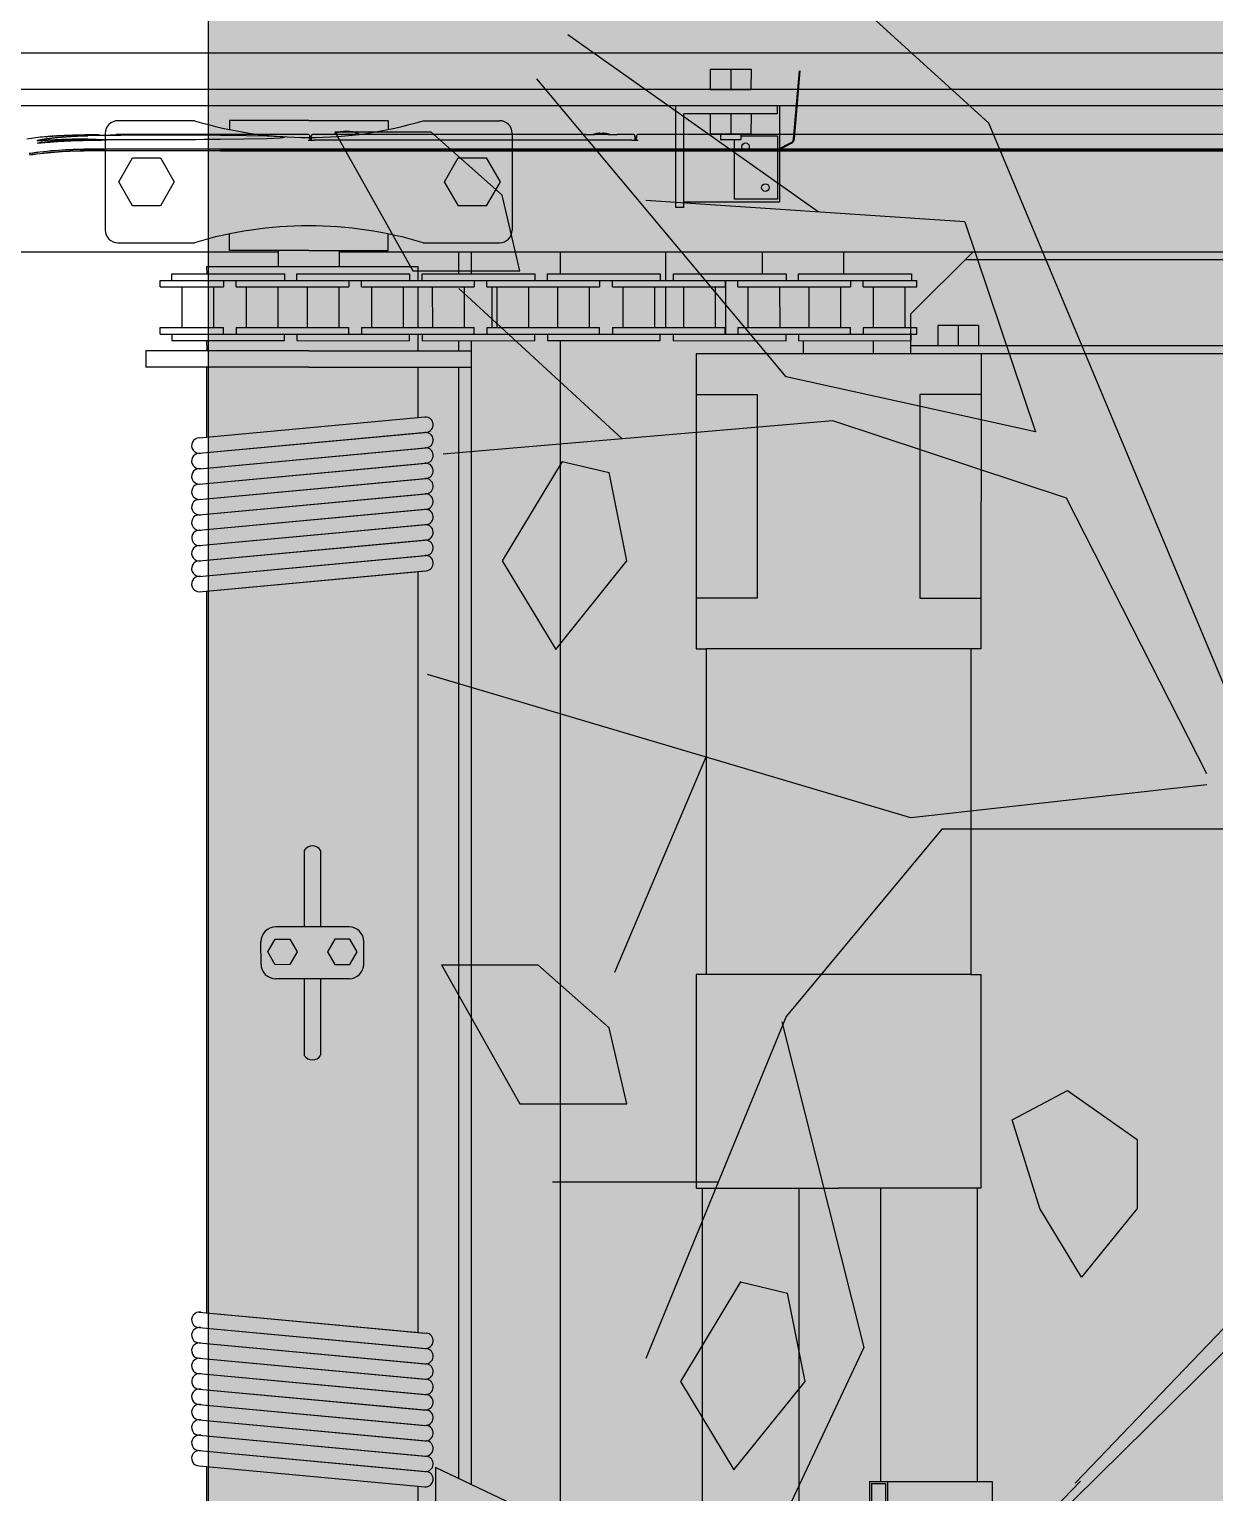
# Model space of a CAD drawing. Extents: x 58467 to 79089, y -33726 to -17391.
# Drawn here: x 70637.57 to 70670.04, y -20409.05 to -20368.97 of the extents above; entities that cross this region are included whole.
import ezdxf

# ---------------------------------------------------------------- set-up
doc = ezdxf.new("R2010")
doc.units = 0
doc.header["$LTSCALE"] = 100
for name, color, linetype in [('BA_clad-wood', 30, 'Continuous'), ('BA_env_landscp', 84, 'Continuous'), ('BA_hatch_env2', 114, 'Continuous'), ('L2', 220, 'Continuous'), ('PROSISTEM Güney TÜRKOĞLU', 7, 'Continuous'), ('YESIL', 3, 'Continuous')]:
    doc.layers.add(name, color=color, linetype=linetype)

# ---------------------------------------------------------------- blocks, each defined once
blk = doc.blocks.new('22')
at = {"color": 3}
for p, q in [((-11.0704, 6.4657), (-10.8373, 6.0517)), ((-11.0704, 6.4657), (-10.7838, 6.4657)), ((-10.5716, 6.2774), (-10.7838, 6.4657)), ((-10.5187, 6.0517), (-10.5716, 6.2774)), ((-10.8373, 6.0517), (-10.5187, 6.0517)), ((-10.2148, 5.5517), (-10.7008, 5.9988)), ((-10.3926, 5.4834), (-10.5716, 5.1875)), ((-10.3926, 5.4834), (-10.253, 5.4508)), ((-10.2001, 5.1875), (-10.253, 5.4508)), ((-10.5716, 5.1875), (-10.4123, 4.9243)), ((-10.4123, 4.9243), (-10.2001, 5.1875)), ((-10.7524, 3.9844), (-10.4652, 3.9844)), ((-10.7524, 3.9844), (-10.5187, 3.5711)), ((-10.253, 3.7968), (-10.4652, 3.9844)), ((-10.2001, 3.5711), (-10.253, 3.7968)), ((-9.053, 3.5231), (-8.8881, 3.6105)), ((-8.8881, 3.6105), (-8.6808, 3.4641)), ((-10.5187, 3.5711), (-10.2001, 3.5711)), ((-8.9705, 3.2593), (-9.053, 3.5231)), ((-8.6808, 3.4641), (-8.6808, 3.2593)), ((-8.8463, 3.0544), (-8.9705, 3.2593)), ((-8.6808, 3.2593), (-8.8463, 3.0544)), ((-9.8618, 3.0403), (-10.0408, 2.7438)), ((-9.8618, 3.0403), (-9.7222, 3.0071)), ((-9.6693, 2.7438), (-9.7222, 3.0071)), ((-10.0408, 2.7438), (-9.8815, 2.4812)), ((-9.8815, 2.4812), (-9.6693, 2.7438))]:
    blk.add_line(p, q, dxfattribs=at)
at = {"layer": 'L2', "color": 34}
for p, q in [((-9.1231, 6.4915), (-10.0974, 7.3784)), ((-9.6311, 6.227), (-10.376, 6.7547)), ((-9.7265, 5.7362), (-10.4689, 6.6231)), ((-8.3807, 4.7176), (-9.1231, 6.4915)), ((-9.1944, 6.1975), (-10.1441, 6.2615)), ((-9.1944, 6.1975), (-8.9841, 5.572)), ((-8.9841, 5.572), (-9.7265, 5.7362)), ((-9.5875, 5.6046), (-10.7475, 5.5061)), ((-8.8912, 5.3745), (-9.5875, 5.6046)), ((-8.4736, 4.5534), (-8.8912, 5.3745)), ((-9.355, 4.4224), (-10.7936, 4.8492)), ((-9.9651, 4.6032), (-10.237, 3.9623)), ((-8.4736, 4.5208), (-9.355, 4.4224)), ((-9.2621, 4.3892), (-9.7265, 3.8307)), ((-8.0996, 4.3892), (-9.2621, 4.3892)), ((-9.7265, 3.8307), (-10.1441, 2.8127)), ((-9.7394, 3.8153), (-9.4946, 2.8453)), ((-9.9282, 3.338), (-10.4221, 3.338)), ((-8.075, 3.1756), (-9.4583, 1.8107)), ((-8.3216, 3.0089), (-8.8654, 2.4406)), ((-9.4946, 2.8453), (-9.7265, 2.3526)), ((-8.85, 2.4473), (-9.1815, 2.1035))]:
    blk.add_line(p, q, dxfattribs=at)
blk = doc.blocks.new('MAGSOULA')
at = {"layer": 'YESIL', "xscale": 0.6569633432480109, "yscale": 0.6569633432480109, "zscale": 0.6569633432480109}
blk.add_blockref('22', (-9.3886, 34.0854), dxfattribs=at)
blk = doc.blocks.new('A$C689D2506')
at = {"layer": 'PROSISTEM Güney TÜRKOĞLU', "color": 30, "linetype": 'Continuous'}
for p, q in [((0.1, 51.585), (0.1, 31.553)), ((0.558, 51.585), (0.558, 18.525)), ((0.562, 18.525), (0.562, 51.585)), ((0.608, 51.585), (0.608, 18.525)), ((0.612, 18.525), (0.612, 51.585)), ((0.1, 31.553), (0.1, 31.553)), ((0.1, 31.403), (0.1, 30.897)), ((0.147, 31.503), (0.28, 31.496)), ((0.28, 31.496), (0.147, 31.503)), ((0.2, 31.455), (0.147, 31.453)), ((0.147, 31.453), (0.147, 31.453)), ((0.147, 31.453), (0.147, 31.453)), ((0.216, 31.455), (0.2, 31.455)), ((0.219, 31.47), (0.216, 31.47)), ((0.216, 31.47), (0.216, 31.455)), ((0.219, 31.455), (0.216, 31.455)), ((0.219, 31.455), (0.219, 31.47)), ((0.28, 31.469), (0.219, 31.47)), ((0.28, 31.455), (0.219, 31.455)), ((0.251, 31.485), (0.24, 31.485)), ((0.24, 31.485), (0.24, 31.47)), ((0.28, 31.485), (0.24, 31.485)), ((0.28, 31.485), (0.251, 31.485)), ((0.281, 31.353), (0.281, 21.458)), ((0.104, 30.605), (0.104, 30.205)), ((0.062, 30.445), (0.078, 30.445)), ((0.078, 30.365), (0.062, 30.365)), ((0.078, 30.568), (0.077, 30.569)), ((0.078, 30.243), (0.077, 30.242)), ((0.1, 29.914), (0.1, 21.408)), ((0.1, 21.258), (0.1, 18.525)), ((0.1, 21.258), (0.1, 21.258)), ((0.2, 21.355), (0.147, 21.358)), ((0.147, 21.358), (0.147, 21.358)), ((0.147, 21.358), (0.147, 21.358)), ((0.28, 21.315), (0.147, 21.308)), ((0.147, 21.308), (0.28, 21.315)), ((0.2, 21.355), (0.216, 21.355)), ((0.216, 21.355), (0.219, 21.355)), ((0.216, 21.34), (0.216, 21.355)), ((0.219, 21.34), (0.216, 21.34)), ((0.219, 21.355), (0.28, 21.355)), ((0.219, 21.355), (0.219, 21.34)), ((0.28, 21.341), (0.219, 21.34)), ((0.24, 21.341), (0.24, 21.325)), ((0.28, 21.326), (0.24, 21.325)), ((0.24, 21.325), (0.251, 21.325)), ((0.28, 21.326), (0.251, 21.325)), ((0.103, 15.46), (0.106, 15.45)), ((0.103, 15.411), (0.103, 15.408)), ((0.103, 15.408), (0.106, 15.398)), ((0.103, 15.408), (0.103, 15.283)), ((0.103, 15.283), (0.103, 15.283)), ((0.26, 14.378), (0.26, 14.387)), ((0.274, 14.371), (0.311, 14.354)), ((0.293, 14.387), (0.293, 14.378)), ((0.172, 13.083), (0.16, 13.206)), ((0.16, 13.206), (0.16, 13.206)), ((0.172, 13.083), (0.174, 13.092)), ((0.172, 13.08), (0.172, 13.083)), ((0.179, 13.045), (0.176, 13.035)), ((0.35, 13.141), (0.35, 12.918)), ((0.35, 12.918), (0.371, 12.917))]:
    blk.add_line(p, q, dxfattribs=at)
for points in [[(0.1, 31.553), (0.103, 31.535), (0.114, 31.518), (0.13, 31.507), (0.147, 31.503)], [(0.1, 31.553), (0.103, 31.535), (0.114, 31.518), (0.13, 31.507), (0.147, 31.503)], [(0.281, 31.353), (0.28, 31.494), (0.277, 31.553)], [(0.147, 31.453), (0.129, 31.448), (0.113, 31.437), (0.103, 31.42), (0.1, 31.403)], [(0.147, 31.453), (0.129, 31.448), (0.114, 31.438)], [(0.193, 31.501), (0.193, 31.5), (0.193, 31.498), (0.193, 31.497), (0.194, 31.496), (0.194, 31.495), (0.194, 31.493), (0.194, 31.492), (0.194, 31.491), (0.194, 31.49), (0.194, 31.488), (0.194, 31.487), (0.194, 31.486), (0.194, 31.484), (0.194, 31.483), (0.195, 31.482), (0.195, 31.48), (0.195, 31.479), (0.195, 31.477), (0.195, 31.476), (0.195, 31.474), (0.195, 31.473), (0.195, 31.471), (0.195, 31.47), (0.195, 31.468), (0.195, 31.467), (0.195, 31.465), (0.195, 31.464), (0.196, 31.462), (0.196, 31.461), (0.196, 31.459), (0.196, 31.458), (0.196, 31.456)], [(0.104, 30.605), (0.103, 30.784), (0.1, 30.897)], [(0.1, 29.914), (0.103, 30.026), (0.104, 30.205)], [(0.1, 21.408), (0.103, 21.39), (0.113, 21.374), (0.129, 21.363), (0.147, 21.358)], [(0.1, 21.408), (0.103, 21.39), (0.113, 21.374), (0.129, 21.363), (0.147, 21.358)], [(0.147, 21.308), (0.13, 21.304), (0.114, 21.292), (0.103, 21.276), (0.1, 21.258)], [(0.196, 21.356), (0.196, 21.354), (0.196, 21.352), (0.196, 21.351), (0.196, 21.349), (0.195, 21.348), (0.195, 21.346), (0.195, 21.345), (0.195, 21.343), (0.195, 21.341), (0.195, 21.34), (0.195, 21.338), (0.195, 21.337), (0.195, 21.335), (0.195, 21.334), (0.195, 21.333), (0.195, 21.331), (0.195, 21.33), (0.194, 21.328), (0.194, 21.327), (0.194, 21.326), (0.194, 21.324), (0.194, 21.323), (0.194, 21.322), (0.194, 21.32), (0.194, 21.319), (0.194, 21.318), (0.194, 21.316), (0.194, 21.315), (0.193, 21.314), (0.193, 21.313), (0.193, 21.311), (0.193, 21.31)], [(0.277, 21.258), (0.28, 21.316), (0.281, 21.458)], [(0.189, 20.523), (0.181, 20.48), (0.172, 20.373), (0.164, 20.2), (0.156, 19.963), (0.142, 19.322), (0.132, 18.525)], [(0.25, 18.525), (0.225, 19.978), (0.209, 20.385), (0.2, 20.488), (0.191, 20.524)], [(0.108, 15.272), (0.108, 15.272), (0.108, 15.272), (0.108, 15.272), (0.108, 15.272), (0.108, 15.272), (0.108, 15.271), (0.108, 15.271), (0.108, 15.271), (0.108, 15.271), (0.108, 15.27), (0.108, 15.27), (0.108, 15.27), (0.108, 15.269), (0.108, 15.269), (0.108, 15.268), (0.108, 15.268), (0.108, 15.267), (0.108, 15.267), (0.108, 15.266), (0.108, 15.266), (0.108, 15.265), (0.108, 15.264), (0.108, 15.264), (0.108, 15.263), (0.109, 15.262), (0.109, 15.261), (0.109, 15.261), (0.109, 15.26), (0.109, 15.259), (0.109, 15.258), (0.109, 15.258), (0.109, 15.257)], [(0.117, 14.733), (0.117, 14.726), (0.117, 14.718), (0.117, 14.711), (0.117, 14.704), (0.117, 14.696), (0.117, 14.689), (0.117, 14.681), (0.117, 14.674), (0.117, 14.667), (0.117, 14.659), (0.117, 14.652), (0.117, 14.644), (0.117, 14.637), (0.117, 14.63), (0.117, 14.622), (0.117, 14.615), (0.117, 14.607), (0.117, 14.6), (0.117, 14.592), (0.117, 14.585), (0.117, 14.578), (0.117, 14.57), (0.117, 14.563), (0.117, 14.555), (0.117, 14.548), (0.117, 14.541), (0.117, 14.533), (0.117, 14.526), (0.118, 14.518), (0.118, 14.511), (0.118, 14.504), (0.118, 14.496), (0.118, 14.489), (0.118, 14.481), (0.118, 14.474), (0.118, 14.466), (0.118, 14.459), (0.118, 14.452), (0.118, 14.444), (0.118, 14.437), (0.118, 14.429), (0.118, 14.422), (0.118, 14.415), (0.118, 14.407), (0.118, 14.4), (0.118, 14.392), (0.118, 14.385), (0.118, 14.377)], [(0.277, 14.967), (0.278, 14.965), (0.278, 14.962), (0.278, 14.959), (0.278, 14.956), (0.279, 14.952), (0.279, 14.948), (0.279, 14.943), (0.28, 14.939), (0.28, 14.934), (0.28, 14.929), (0.281, 14.923), (0.281, 14.917), (0.281, 14.911), (0.282, 14.904), (0.282, 14.897), (0.282, 14.89), (0.283, 14.883), (0.283, 14.875), (0.283, 14.867), (0.284, 14.858), (0.284, 14.85), (0.284, 14.841), (0.285, 14.831), (0.285, 14.822), (0.285, 14.812), (0.286, 14.802), (0.286, 14.792), (0.286, 14.781), (0.286, 14.77), (0.287, 14.759), (0.287, 14.748), (0.287, 14.736), (0.288, 14.724), (0.288, 14.712), (0.288, 14.699), (0.288, 14.687), (0.289, 14.674), (0.289, 14.661), (0.289, 14.647), (0.289, 14.634), (0.29, 14.62), (0.29, 14.606), (0.29, 14.592), (0.29, 14.577), (0.291, 14.562), (0.291, 14.547), (0.291, 14.532), (0.291, 14.517), (0.292, 14.501), (0.292, 14.486), (0.292, 14.47), (0.292, 14.453), (0.292, 14.437), (0.293, 14.421), (0.293, 14.404), (0.293, 14.387)], [(0.294, 12.787), (0.293, 12.788), (0.292, 12.789), (0.292, 12.791), (0.291, 12.793), (0.29, 12.795), (0.289, 12.798), (0.288, 12.801), (0.287, 12.804), (0.286, 12.807), (0.285, 12.811), (0.284, 12.815), (0.283, 12.819), (0.282, 12.824), (0.28, 12.829), (0.279, 12.834), (0.278, 12.839), (0.277, 12.845), (0.275, 12.851), (0.274, 12.857), (0.273, 12.864), (0.271, 12.871), (0.27, 12.878), (0.268, 12.886), (0.267, 12.893), (0.266, 12.902), (0.264, 12.91), (0.262, 12.919), (0.261, 12.927), (0.259, 12.937), (0.258, 12.946), (0.256, 12.956), (0.254, 12.966), (0.253, 12.977), (0.251, 12.987), (0.249, 12.998), (0.247, 13.009), (0.246, 13.021), (0.244, 13.033), (0.242, 13.045), (0.24, 13.057), (0.238, 13.07), (0.237, 13.083), (0.235, 13.096), (0.233, 13.11), (0.231, 13.124), (0.229, 13.138), (0.227, 13.152), (0.225, 13.167), (0.223, 13.182), (0.221, 13.197), (0.219, 13.213), (0.217, 13.228), (0.216, 13.244), (0.214, 13.26), (0.212, 13.277), (0.21, 13.293), (0.208, 13.31), (0.206, 13.327), (0.204, 13.345), (0.202, 13.362), (0.2, 13.38), (0.198, 13.398), (0.196, 13.417), (0.195, 13.436), (0.193, 13.454), (0.191, 13.474), (0.189, 13.493), (0.187, 13.513), (0.185, 13.533), (0.184, 13.553), (0.182, 13.573), (0.18, 13.594), (0.178, 13.615), (0.177, 13.636), (0.175, 13.657), (0.173, 13.679), (0.172, 13.701), (0.17, 13.723), (0.168, 13.746), (0.167, 13.768), (0.165, 13.791), (0.164, 13.814), (0.162, 13.838), (0.161, 13.861), (0.16, 13.885), (0.158, 13.909), (0.157, 13.933), (0.156, 13.958), (0.154, 13.982), (0.153, 14.007), (0.152, 14.032), (0.151, 14.058), (0.15, 14.083), (0.149, 14.109), (0.148, 14.135), (0.147, 14.161), (0.146, 14.187), (0.145, 14.214), (0.145, 14.241), (0.144, 14.268), (0.143, 14.295), (0.143, 14.322), (0.142, 14.35), (0.142, 14.378)], [(0.251, 14.378), (0.251, 14.345), (0.25, 14.312), (0.25, 14.279), (0.25, 14.247), (0.25, 14.215), (0.25, 14.183), (0.25, 14.152), (0.251, 14.121), (0.251, 14.09), (0.251, 14.059), (0.252, 14.029), (0.252, 14), (0.252, 13.97), (0.253, 13.941), (0.253, 13.912), (0.254, 13.883), (0.255, 13.855), (0.255, 13.827), (0.256, 13.8), (0.257, 13.772), (0.258, 13.745), (0.258, 13.719), (0.259, 13.692), (0.26, 13.666), (0.261, 13.64), (0.262, 13.615), (0.263, 13.59), (0.264, 13.565), (0.265, 13.54), (0.266, 13.516), (0.267, 13.492), (0.268, 13.469), (0.269, 13.446), (0.27, 13.423), (0.271, 13.401), (0.273, 13.379), (0.274, 13.357), (0.275, 13.336), (0.276, 13.315), (0.277, 13.294), (0.278, 13.274), (0.279, 13.254), (0.28, 13.235), (0.281, 13.216), (0.282, 13.198), (0.283, 13.18), (0.284, 13.162), (0.285, 13.145), (0.286, 13.128), (0.287, 13.111), (0.288, 13.095), (0.289, 13.079), (0.29, 13.064), (0.291, 13.049), (0.292, 13.034), (0.292, 13.02), (0.293, 13.006), (0.294, 12.993), (0.295, 12.98), (0.295, 12.967), (0.296, 12.955), (0.297, 12.943), (0.297, 12.932), (0.298, 12.921), (0.298, 12.91), (0.299, 12.9), (0.299, 12.891), (0.299, 12.881), (0.3, 12.872), (0.3, 12.864), (0.3, 12.856), (0.3, 12.849), (0.3, 12.841), (0.301, 12.835), (0.301, 12.828), (0.301, 12.823), (0.301, 12.817), (0.3, 12.812), (0.3, 12.808), (0.3, 12.804), (0.3, 12.8), (0.299, 12.797), (0.299, 12.794), (0.299, 12.791), (0.298, 12.79), (0.298, 12.788), (0.297, 12.787), (0.296, 12.786)], [(0.274, 14.371), (0.273, 14.372), (0.272, 14.372), (0.271, 14.373), (0.27, 14.374), (0.269, 14.374), (0.268, 14.375), (0.267, 14.375), (0.266, 14.376), (0.266, 14.377), (0.265, 14.377), (0.264, 14.378), (0.264, 14.378), (0.263, 14.379), (0.262, 14.38), (0.262, 14.38), (0.262, 14.381), (0.261, 14.382), (0.261, 14.382), (0.261, 14.383), (0.26, 14.384), (0.26, 14.385), (0.26, 14.385), (0.26, 14.386), (0.26, 14.387)], [(0.293, 14.378), (0.294, 14.349), (0.294, 14.319), (0.294, 14.289), (0.295, 14.258), (0.296, 14.228), (0.296, 14.197), (0.297, 14.166), (0.298, 14.134), (0.298, 14.103), (0.299, 14.071), (0.3, 14.039), (0.301, 14.007), (0.302, 13.976), (0.303, 13.943), (0.305, 13.911), (0.306, 13.879), (0.307, 13.847), (0.309, 13.815), (0.31, 13.783), (0.311, 13.752), (0.313, 13.72), (0.315, 13.688), (0.316, 13.657), (0.318, 13.626), (0.32, 13.595), (0.321, 13.564), (0.323, 13.534), (0.325, 13.504), (0.327, 13.474), (0.329, 13.445), (0.331, 13.416), (0.333, 13.387), (0.335, 13.359), (0.336, 13.331), (0.338, 13.304), (0.34, 13.278), (0.342, 13.251), (0.344, 13.226), (0.346, 13.201), (0.348, 13.176), (0.35, 13.153), (0.352, 13.13), (0.353, 13.107), (0.355, 13.085), (0.357, 13.064), (0.359, 13.044), (0.36, 13.024), (0.362, 13.006), (0.363, 12.988), (0.365, 12.971), (0.366, 12.954), (0.367, 12.939), (0.368, 12.925), (0.369, 12.911), (0.37, 12.898), (0.371, 12.886), (0.372, 12.875), (0.372, 12.865), (0.373, 12.856), (0.373, 12.848), (0.374, 12.84), (0.374, 12.834), (0.374, 12.829), (0.374, 12.824), (0.374, 12.821), (0.373, 12.818), (0.373, 12.817), (0.373, 12.816), (0.372, 12.817), (0.371, 12.818), (0.37, 12.821), (0.369, 12.824), (0.368, 12.829), (0.367, 12.834), (0.366, 12.84), (0.364, 12.848), (0.363, 12.856), (0.361, 12.865), (0.359, 12.875), (0.358, 12.886), (0.356, 12.898), (0.354, 12.911), (0.352, 12.925), (0.35, 12.939), (0.347, 12.955), (0.345, 12.971), (0.343, 12.988), (0.34, 13.006), (0.338, 13.025), (0.335, 13.045), (0.333, 13.065), (0.33, 13.086), (0.328, 13.108), (0.325, 13.13), (0.323, 13.153), (0.32, 13.177), (0.317, 13.201), (0.315, 13.226), (0.312, 13.251), (0.31, 13.277), (0.307, 13.304), (0.305, 13.331), (0.302, 13.358), (0.3, 13.386), (0.297, 13.415), (0.295, 13.444), (0.293, 13.473), (0.29, 13.503), (0.288, 13.533), (0.286, 13.563), (0.284, 13.593), (0.282, 13.624), (0.28, 13.656), (0.278, 13.687), (0.276, 13.719), (0.274, 13.75), (0.273, 13.782), (0.271, 13.814), (0.27, 13.847), (0.269, 13.879), (0.267, 13.911), (0.266, 13.943), (0.265, 13.975), (0.264, 14.007), (0.263, 14.039), (0.262, 14.071), (0.262, 14.103), (0.261, 14.134), (0.261, 14.166), (0.26, 14.197), (0.26, 14.228), (0.26, 14.258), (0.26, 14.289), (0.26, 14.319), (0.26, 14.349), (0.26, 14.378)], [(0.274, 14.336), (0.274, 14.315), (0.274, 14.293), (0.274, 14.272), (0.274, 14.25), (0.274, 14.228), (0.274, 14.205), (0.274, 14.183), (0.275, 14.16), (0.275, 14.138), (0.275, 14.115), (0.276, 14.092), (0.276, 14.069), (0.277, 14.046), (0.278, 14.023), (0.278, 14), (0.279, 13.977), (0.28, 13.954), (0.281, 13.931), (0.281, 13.907), (0.282, 13.884), (0.283, 13.861), (0.284, 13.837), (0.285, 13.814), (0.287, 13.791), (0.288, 13.768), (0.289, 13.745), (0.29, 13.722), (0.292, 13.699), (0.293, 13.676), (0.294, 13.654), (0.296, 13.631), (0.297, 13.609), (0.299, 13.587), (0.3, 13.565), (0.302, 13.543), (0.303, 13.521), (0.305, 13.5), (0.307, 13.478), (0.308, 13.457), (0.31, 13.436), (0.312, 13.416), (0.314, 13.395), (0.316, 13.375), (0.317, 13.355), (0.319, 13.336), (0.321, 13.316), (0.323, 13.297), (0.325, 13.279), (0.327, 13.26), (0.329, 13.242), (0.33, 13.224), (0.332, 13.206), (0.334, 13.189), (0.336, 13.172), (0.338, 13.156), (0.34, 13.14), (0.342, 13.124), (0.344, 13.108), (0.345, 13.093), (0.347, 13.079), (0.349, 13.064), (0.351, 13.05), (0.353, 13.037), (0.354, 13.024), (0.356, 13.011), (0.358, 12.999), (0.36, 12.987), (0.361, 12.976), (0.363, 12.965), (0.364, 12.955), (0.366, 12.945), (0.367, 12.936)], [(0.134, 13.756), (0.134, 13.751), (0.134, 13.746), (0.135, 13.742), (0.135, 13.737), (0.135, 13.732), (0.135, 13.727), (0.136, 13.723), (0.136, 13.718), (0.136, 13.713), (0.136, 13.708), (0.137, 13.704), (0.137, 13.699), (0.137, 13.694), (0.137, 13.69), (0.138, 13.685), (0.138, 13.68), (0.138, 13.675), (0.138, 13.671), (0.138, 13.666), (0.139, 13.661), (0.139, 13.657), (0.139, 13.652), (0.139, 13.647), (0.14, 13.643), (0.14, 13.638), (0.14, 13.633), (0.14, 13.629), (0.141, 13.624), (0.141, 13.62), (0.141, 13.615), (0.141, 13.61), (0.142, 13.606), (0.142, 13.601), (0.142, 13.597), (0.142, 13.592), (0.143, 13.588), (0.143, 13.583), (0.143, 13.579), (0.143, 13.574), (0.144, 13.57), (0.144, 13.566), (0.144, 13.561), (0.144, 13.557), (0.145, 13.552), (0.145, 13.548), (0.145, 13.544), (0.145, 13.539), (0.146, 13.535), (0.146, 13.531), (0.146, 13.527), (0.146, 13.522), (0.147, 13.518), (0.147, 13.514), (0.147, 13.51), (0.147, 13.505), (0.148, 13.501), (0.148, 13.497), (0.148, 13.493), (0.148, 13.489), (0.149, 13.485), (0.149, 13.48), (0.149, 13.476), (0.149, 13.472), (0.15, 13.468), (0.15, 13.464), (0.15, 13.46), (0.15, 13.456), (0.151, 13.452), (0.151, 13.448), (0.151, 13.444), (0.151, 13.44), (0.152, 13.437), (0.152, 13.433), (0.152, 13.429), (0.152, 13.425), (0.152, 13.421), (0.153, 13.418), (0.153, 13.414), (0.153, 13.41), (0.153, 13.407), (0.154, 13.403), (0.154, 13.4), (0.154, 13.396), (0.154, 13.392), (0.154, 13.389), (0.155, 13.385), (0.155, 13.382), (0.155, 13.379), (0.155, 13.375), (0.155, 13.372), (0.156, 13.368), (0.156, 13.365), (0.156, 13.362), (0.156, 13.359), (0.156, 13.355), (0.157, 13.352), (0.157, 13.349), (0.157, 13.346), (0.157, 13.343), (0.157, 13.339), (0.158, 13.336), (0.158, 13.333), (0.158, 13.33), (0.158, 13.327), (0.158, 13.324), (0.158, 13.321), (0.159, 13.319), (0.159, 13.316), (0.159, 13.313), (0.159, 13.31), (0.159, 13.307), (0.159, 13.305), (0.16, 13.302), (0.16, 13.299), (0.16, 13.297), (0.16, 13.294), (0.16, 13.292), (0.16, 13.289), (0.16, 13.287), (0.161, 13.284), (0.161, 13.282), (0.161, 13.279), (0.161, 13.277), (0.161, 13.275), (0.161, 13.273), (0.161, 13.27), (0.161, 13.268), (0.162, 13.266), (0.162, 13.264), (0.162, 13.262), (0.162, 13.26), (0.162, 13.258), (0.162, 13.256), (0.162, 13.254), (0.162, 13.252), (0.162, 13.25), (0.162, 13.248), (0.162, 13.246), (0.163, 13.245), (0.163, 13.243), (0.163, 13.241), (0.163, 13.24), (0.163, 13.238), (0.163, 13.236), (0.163, 13.235), (0.163, 13.233), (0.163, 13.232), (0.163, 13.23), (0.163, 13.229), (0.163, 13.228), (0.163, 13.226), (0.163, 13.225)], [(0.163, 13.23), (0.163, 13.229), (0.163, 13.229), (0.163, 13.228), (0.163, 13.227), (0.163, 13.227), (0.163, 13.226), (0.163, 13.225), (0.163, 13.225), (0.163, 13.224), (0.163, 13.224), (0.163, 13.223), (0.163, 13.223), (0.163, 13.222), (0.163, 13.222), (0.163, 13.221), (0.163, 13.221), (0.163, 13.221), (0.163, 13.22), (0.163, 13.22), (0.163, 13.22), (0.163, 13.219), (0.163, 13.219), (0.163, 13.219), (0.163, 13.219), (0.163, 13.218), (0.163, 13.218), (0.163, 13.218), (0.163, 13.218), (0.163, 13.218), (0.163, 13.218), (0.163, 13.218), (0.163, 13.217), (0.163, 13.217), (0.163, 13.217), (0.163, 13.217), (0.163, 13.217), (0.163, 13.217), (0.163, 13.217), (0.163, 13.217), (0.163, 13.217)]]:
    blk.add_lwpolyline(points, dxfattribs=at)
for centre, radius, start, end in [((0.858, 30.405), 0.798, 160.9906, 168.2064), ((0.858, 30.405), 0.797, 168.2536, 177.1241), ((0.858, 30.405), 0.797, 182.8759, 191.7464), ((1.021, 30.405), 0.944, 177.5707, 182.4293), ((0.858, 30.405), 0.798, 191.7936, 199.0094), ((0.831, 22.455), 0.831, 151.5986, 165.7302), ((0.831, 22.455), 0.831, 153.0434, 207.4325), ((1500.1, 18.525), 1500, 180, 180.117105), ((178.474, 16.893), 178.35, 179.47562, 180.80817), ((-235.863, 16.383), 236.122, 359.51338, 0.5198), ((1500.1, 18.525), 1499.542, 180, 180.15844), ((1500.1, 18.525), 1499.538, 180, 180.15844), ((1500.1, 18.525), 1499.492, 180, 180.15844), ((1500.1, 18.525), 1499.488, 180, 180.15844), ((1500.1, 18.525), 1500, 180.117105, 180.118977), ((0.153, 15.283), 0.05, 180.1229, 204.6199), ((-12.821, 14.831), 12.942, 359.4223, 2.7391), ((1500.1, 18.525), 1499.984, 180.146094, 180.15844), ((13.617, 14.415), 13.499, 180.1586, 182.7983), ((13.606, 14.415), 13.484, 180.1584, 182.6381), ((13.616, 14.415), 13.496, 180.1587, 182.6463), ((13.606, 14.415), 13.042, 180.1584, 188.2385), ((13.606, 14.415), 13.038, 180.1584, 188.2385), ((13.606, 14.415), 12.992, 180.1584, 188.2385), ((13.606, 14.415), 12.988, 180.1584, 188.2385), ((10.2, 14.001), 10.067, 181.1903, 185.1775), ((9.361, 13.948), 9.227, 180.954, 185.6139), ((0.21, 13.211), 0.05, 160.5235, 185.1365), ((13.606, 14.415), 13.5, 185.6734, 185.8651), ((13.606, 14.415), 13.5, 185.8651, 188.2385)]:
    blk.add_arc(centre, radius, start, end, dxfattribs=at)
blk = doc.blocks.new('A$C6307429C')
at = {"layer": 'PROSISTEM Güney TÜRKOĞLU', "color": 7, "linetype": 'Continuous'}
for p, q in [((17.461, 29.861), (17.479, 32.103)), ((32.79, 31.793), (32.771, 29.449)), ((19.501, 29.845), (19.507, 30.629)), ((19.541, 29.884), (19.547, 30.629)), ((19.815, 29.882), (19.821, 30.627)), ((19.855, 29.842), (19.861, 30.626)), ((21.184, 24.11), (21.236, 30.615)), ((23.069, 24.095), (23.121, 30.6)), ((25.705, 7.542), (25.89, 30.578)), ((26.103, 30.576), (28.315, 29.503)), ((28.315, 29.503), (28.323, 30.558)), ((28.663, 29.864), (28.668, 30.555)), ((19.855, 29.842), (17.461, 29.861)), ((17.711, 24.138), (17.757, 29.859)), ((19.815, 29.882), (19.541, 29.884)), ((19.596, 24.123), (19.642, 29.844)), ((27.442, 7.528), (27.621, 29.84)), ((27.694, 8.044), (27.868, 29.72)), ((32.921, 29.434), (28.523, 29.878)), ((32.918, 29.134), (28.497, 29.579)), ((32.918, 29.134), (28.521, 29.578)), ((32.916, 28.834), (28.494, 29.279)), ((32.916, 28.834), (28.518, 29.278)), ((32.914, 28.534), (28.492, 28.979)), ((32.914, 28.534), (28.516, 28.978)), ((32.911, 28.234), (28.489, 28.679)), ((32.911, 28.234), (28.514, 28.678)), ((32.909, 27.934), (28.487, 28.379)), ((32.909, 27.934), (28.511, 28.378)), ((32.906, 27.634), (28.485, 28.079)), ((32.906, 27.634), (28.509, 28.078)), ((32.904, 27.334), (28.482, 27.779)), ((32.904, 27.334), (28.506, 27.778)), ((32.901, 27.034), (28.48, 27.479)), ((32.901, 27.034), (28.504, 27.478)), ((32.899, 26.734), (28.477, 27.179)), ((32.899, 26.734), (28.501, 27.178)), ((32.897, 26.434), (28.475, 26.879)), ((32.897, 26.434), (28.499, 26.878)), ((28.519, 12.022), (28.638, 26.863)), ((32.747, 26.449), (32.634, 12.371)), ((30.48, 19.951), (30.492, 21.444)), ((30.798, 19.949), (30.81, 21.442)), ((29.923, 19.956), (31.354, 19.944)), ((29.634, 19.671), (29.63, 19.234)), ((29.91, 19.68), (29.764, 19.433)), ((29.764, 19.433), (29.906, 19.183)), ((30.197, 19.678), (29.91, 19.68)), ((30.193, 19.181), (30.339, 19.428)), ((30.339, 19.428), (30.197, 19.678)), ((30.339, 19.428), (30.339, 19.428)), ((30.339, 19.428), (30.339, 19.428)), ((30.931, 19.423), (31.076, 19.671)), ((31.072, 19.174), (30.931, 19.423)), ((30.931, 19.423), (30.931, 19.423)), ((30.931, 19.423), (30.931, 19.423)), ((31.076, 19.671), (31.363, 19.669)), ((31.505, 19.419), (31.359, 19.171)), ((31.363, 19.669), (31.505, 19.419)), ((31.639, 19.655), (31.636, 19.218)), ((29.906, 19.183), (30.193, 19.181)), ((31.359, 19.171), (31.072, 19.174)), ((29.915, 18.945), (31.346, 18.933)), ((30.46, 17.448), (30.472, 18.941)), ((30.777, 17.445), (30.789, 18.938)), ((32.784, 12.383), (28.355, 12.009)), ((32.784, 12.383), (28.38, 12.01)), ((32.781, 12.083), (28.353, 11.709)), ((32.781, 12.083), (28.377, 11.71)), ((32.779, 11.783), (28.351, 11.409)), ((32.779, 11.783), (28.375, 11.41)), ((32.777, 11.483), (28.348, 11.109)), ((32.777, 11.483), (28.372, 11.11)), ((32.774, 11.183), (28.346, 10.809)), ((32.774, 11.183), (28.37, 10.81)), ((32.772, 10.883), (28.343, 10.509)), ((32.772, 10.883), (28.368, 10.51)), ((32.769, 10.583), (28.341, 10.209)), ((32.769, 10.583), (28.365, 10.21)), ((32.767, 10.283), (28.339, 9.909)), ((32.767, 10.283), (28.363, 9.91)), ((32.764, 9.983), (28.336, 9.609)), ((32.764, 9.983), (28.36, 9.61)), ((32.762, 9.683), (28.334, 9.309)), ((32.762, 9.683), (28.358, 9.31)), ((32.76, 9.383), (28.356, 9.01)), ((32.61, 9.37), (32.599, 8.004)), ((28.487, 8.037), (28.495, 9.022)), ((27.44, 8.046), (27.437, 7.728)), ((30.614, 8.02), (27.44, 8.046)), ((30.614, 8.02), (33.789, 7.995)), ((33.787, 7.677), (33.789, 7.995)), ((0.04, 7.849), (18.869, 7.698)), ((17.546, 7.311), (17.549, 7.708)), ((18.87, 7.856), (18.864, 7.077)), ((30.612, 7.703), (27.437, 7.728)), ((27.689, 7.526), (27.691, 7.726)), ((28.482, 7.393), (28.485, 7.72)), ((17.943, 7.308), (17.946, 7.705)), ((18.34, 7.305), (18.343, 7.702)), ((18.75, 7.471), (18.749, 7.344)), ((19.799, 7.463), (18.75, 7.471)), ((18.86, 7.597), (18.859, 7.47)), ((19.674, 7.464), (18.859, 7.47)), ((21.058, 7.58), (18.86, 7.597)), ((21.057, 7.453), (19.056, 7.469)), ((19.674, 7.464), (19.056, 7.469)), ((19.798, 7.336), (19.799, 7.463)), ((20.044, 7.461), (20.043, 7.334)), ((22.242, 7.443), (20.044, 7.461)), ((20.859, 7.454), (20.241, 7.459)), ((20.859, 7.454), (20.241, 7.459)), ((21.057, 7.453), (21.058, 7.58)), ((21.303, 7.578), (21.302, 7.451)), ((22.117, 7.444), (21.302, 7.451)), ((23.501, 7.56), (21.303, 7.578)), ((22.117, 7.444), (21.499, 7.449)), ((23.5, 7.433), (21.499, 7.449)), ((22.241, 7.316), (22.242, 7.443)), ((22.474, 7.441), (22.465, 6.394)), ((22.487, 7.441), (22.486, 7.314)), ((24.685, 7.423), (22.487, 7.441)), ((23.302, 7.435), (22.684, 7.44)), ((23.302, 7.435), (22.684, 7.44)), ((23.5, 7.433), (23.501, 7.56)), ((23.757, 7.558), (23.756, 7.431)), ((24.571, 7.424), (23.756, 7.431)), ((25.955, 7.54), (23.757, 7.558)), ((25.954, 7.413), (23.953, 7.429)), ((24.571, 7.424), (23.953, 7.429)), ((24.684, 7.296), (24.685, 7.423)), ((25.954, 7.413), (25.955, 7.54)), ((26.2, 7.538), (26.199, 7.411)), ((28.398, 7.521), (26.2, 7.538)), ((28.397, 7.394), (28.398, 7.521)), ((28.643, 7.519), (28.642, 7.392)), ((30.841, 7.501), (28.643, 7.519)), ((30.612, 7.703), (33.787, 7.677)), ((30.84, 7.374), (30.841, 7.501)), ((31.086, 7.499), (31.085, 7.372)), ((33.283, 7.481), (31.086, 7.499)), ((32.596, 7.687), (32.595, 7.487)), ((33.282, 7.354), (33.283, 7.481)), ((17.546, 7.311), (18.34, 7.305)), ((19.798, 7.336), (18.749, 7.344)), ((18.976, 6.549), (18.983, 7.342)), ((19.601, 7.337), (18.983, 7.342)), ((19.601, 7.337), (18.983, 7.342)), ((19.594, 6.544), (19.601, 7.337)), ((20.858, 7.327), (20.043, 7.334)), ((20.234, 6.538), (20.24, 7.332)), ((20.858, 7.327), (20.24, 7.332)), ((22.241, 7.316), (20.24, 7.332)), ((20.852, 6.533), (20.858, 7.327)), ((21.419, 6.529), (21.425, 7.323)), ((22.044, 7.318), (21.425, 7.323)), ((22.044, 7.318), (21.425, 7.323)), ((22.037, 6.524), (22.044, 7.318)), ((23.301, 7.308), (22.486, 7.314)), ((22.677, 6.519), (22.683, 7.313)), ((24.684, 7.296), (22.683, 7.313)), ((23.301, 7.308), (22.683, 7.313)), ((23.295, 6.514), (23.301, 7.308)), ((23.644, 6.511), (23.651, 7.305)), ((23.862, 6.509), (23.868, 7.303)), ((24.486, 7.298), (23.868, 7.303)), ((24.486, 7.298), (23.868, 7.303)), ((24.48, 6.504), (24.486, 7.298)), ((24.941, 7.421), (24.94, 7.294)), ((25.755, 7.288), (24.94, 7.294)), ((27.139, 7.404), (24.941, 7.421)), ((25.131, 6.499), (25.137, 7.293)), ((25.755, 7.288), (25.137, 7.293)), ((27.138, 7.277), (25.137, 7.293)), ((25.756, 7.415), (25.138, 7.42)), ((25.756, 7.415), (25.138, 7.42)), ((25.749, 6.494), (25.755, 7.288)), ((27.014, 7.405), (26.199, 7.411)), ((26.316, 6.49), (26.322, 7.283)), ((26.941, 7.278), (26.322, 7.283)), ((26.941, 7.278), (26.322, 7.283)), ((27.014, 7.405), (26.396, 7.41)), ((28.397, 7.394), (26.396, 7.41)), ((26.934, 6.485), (26.941, 7.278)), ((27.03, 6.484), (27.036, 7.278)), ((27.138, 7.277), (27.139, 7.404)), ((27.384, 7.402), (27.383, 7.275)), ((28.198, 7.268), (27.383, 7.275)), ((29.582, 7.384), (27.384, 7.402)), ((27.574, 6.479), (27.58, 7.273)), ((29.581, 7.257), (27.58, 7.273)), ((28.198, 7.268), (27.58, 7.273)), ((28.199, 7.395), (27.581, 7.4)), ((28.199, 7.395), (27.581, 7.4)), ((28.192, 6.475), (28.198, 7.268)), ((28.475, 6.472), (28.481, 7.266)), ((29.457, 7.385), (28.642, 7.392)), ((28.759, 6.47), (28.765, 7.264)), ((29.383, 7.259), (28.765, 7.264)), ((29.383, 7.259), (28.765, 7.264)), ((29.457, 7.385), (28.838, 7.39)), ((30.84, 7.374), (28.838, 7.39)), ((29.377, 6.465), (29.383, 7.259)), ((29.581, 7.257), (29.582, 7.384)), ((29.827, 7.382), (29.826, 7.255)), ((30.641, 7.249), (29.826, 7.255)), ((32.025, 7.364), (29.827, 7.382)), ((30.016, 6.46), (30.023, 7.254)), ((32.024, 7.238), (30.023, 7.254)), ((30.641, 7.249), (30.023, 7.254)), ((30.642, 7.376), (30.024, 7.381)), ((30.642, 7.376), (30.024, 7.381)), ((30.635, 6.455), (30.641, 7.249)), ((31.899, 7.366), (31.085, 7.372)), ((31.202, 6.45), (31.208, 7.244)), ((31.826, 7.239), (31.208, 7.244)), ((31.826, 7.239), (31.208, 7.244)), ((33.282, 7.354), (31.281, 7.37)), ((31.899, 7.366), (31.281, 7.37)), ((31.82, 6.445), (31.826, 7.239)), ((32.024, 7.238), (32.025, 7.364)), ((32.27, 7.363), (32.269, 7.236)), ((33.084, 7.229), (32.269, 7.236)), ((33.509, 7.353), (32.27, 7.363)), ((32.459, 6.44), (32.466, 7.234)), ((33.084, 7.229), (32.466, 7.234)), ((33.508, 7.226), (32.466, 7.234)), ((33.085, 7.356), (32.467, 7.361)), ((33.085, 7.356), (32.467, 7.361)), ((33.077, 6.435), (33.084, 7.229)), ((33.509, 7.353), (33.508, 7.226)), ((17.649, 5.882), (18.864, 7.077)), ((18.743, 6.55), (18.742, 6.423)), ((19.791, 6.415), (18.742, 6.423)), ((19.792, 6.542), (18.743, 6.55)), ((18.849, 6.296), (18.85, 6.423)), ((21.047, 6.278), (18.849, 6.296)), ((19.665, 6.416), (18.85, 6.423)), ((19.594, 6.544), (18.976, 6.549)), ((19.665, 6.416), (19.047, 6.421)), ((21.048, 6.405), (19.047, 6.421)), ((19.792, 6.542), (19.791, 6.415)), ((20.036, 6.413), (20.037, 6.54)), ((22.234, 6.395), (20.036, 6.413)), ((20.852, 6.533), (20.037, 6.54)), ((20.166, 5.861), (20.17, 6.285)), ((20.851, 6.406), (20.233, 6.411)), ((20.851, 6.406), (20.233, 6.411)), ((22.235, 6.522), (20.234, 6.538)), ((21.048, 6.405), (21.047, 6.278)), ((21.292, 6.276), (21.293, 6.403)), ((22.108, 6.396), (21.293, 6.403)), ((22.037, 6.524), (21.419, 6.529)), ((23.491, 6.385), (21.49, 6.401)), ((22.108, 6.396), (21.49, 6.401)), ((22.235, 6.522), (22.234, 6.395)), ((22.479, 6.393), (22.48, 6.52)), ((24.677, 6.376), (22.479, 6.393)), ((23.295, 6.514), (22.48, 6.52)), ((23.294, 6.387), (22.676, 6.392)), ((23.294, 6.387), (22.676, 6.392)), ((24.678, 6.503), (22.677, 6.519)), ((23.491, 6.385), (23.49, 6.258)), ((23.639, 5.834), (23.643, 6.384)), ((23.746, 6.256), (23.747, 6.383)), ((24.562, 6.377), (23.747, 6.383)), ((24.48, 6.504), (23.862, 6.509)), ((24.562, 6.377), (23.944, 6.382)), ((25.945, 6.366), (23.944, 6.382)), ((24.678, 6.503), (24.677, 6.376)), ((24.933, 6.374), (24.934, 6.501)), ((27.131, 6.356), (24.933, 6.374)), ((25.749, 6.494), (24.934, 6.501)), ((25.748, 6.367), (25.13, 6.372)), ((25.748, 6.367), (25.13, 6.372)), ((27.132, 6.483), (25.131, 6.499)), ((25.945, 6.366), (25.944, 6.239)), ((26.189, 6.237), (26.19, 6.364)), ((27.005, 6.357), (26.19, 6.364)), ((26.934, 6.485), (26.316, 6.49)), ((28.388, 6.346), (26.387, 6.362)), ((27.005, 6.357), (26.387, 6.362)), ((27.132, 6.483), (27.131, 6.356)), ((27.376, 6.354), (27.377, 6.481)), ((29.574, 6.336), (27.376, 6.354)), ((28.192, 6.475), (27.377, 6.481)), ((28.191, 6.348), (27.573, 6.352)), ((28.191, 6.348), (27.573, 6.352)), ((29.575, 6.463), (27.574, 6.479)), ((28.388, 6.346), (28.387, 6.219)), ((28.471, 6.075), (28.474, 6.345)), ((28.632, 6.217), (28.633, 6.344)), ((29.448, 6.337), (28.633, 6.344)), ((29.377, 6.465), (28.759, 6.47)), ((30.831, 6.326), (28.83, 6.342)), ((29.448, 6.337), (28.83, 6.342)), ((29.575, 6.463), (29.574, 6.336)), ((29.819, 6.334), (29.82, 6.461)), ((32.017, 6.317), (29.819, 6.334)), ((30.635, 6.455), (29.82, 6.461)), ((30.634, 6.328), (30.015, 6.333)), ((30.634, 6.328), (30.015, 6.333)), ((32.018, 6.444), (30.016, 6.46)), ((30.831, 6.326), (30.83, 6.199)), ((31.075, 6.197), (31.076, 6.324)), ((31.891, 6.318), (31.076, 6.324)), ((31.82, 6.445), (31.202, 6.45)), ((31.891, 6.318), (31.273, 6.323)), ((33.274, 6.307), (31.273, 6.323)), ((32.018, 6.444), (32.017, 6.317)), ((32.262, 6.315), (32.263, 6.442)), ((33.5, 6.305), (32.262, 6.315)), ((33.077, 6.435), (32.263, 6.442)), ((33.076, 6.308), (32.458, 6.313)), ((33.076, 6.308), (32.458, 6.313)), ((33.501, 6.432), (32.459, 6.44)), ((33.274, 6.307), (33.273, 6.18)), ((33.501, 6.432), (33.5, 6.305)), ((2.01, 6.007), (30.001, 5.782)), ((23.49, 6.258), (21.292, 6.276)), ((21.754, 5.849), (21.757, 6.26)), ((25.944, 6.239), (23.746, 6.256)), ((25.691, 5.817), (25.695, 6.241)), ((28.387, 6.219), (26.189, 6.237)), ((27.428, 5.803), (27.431, 6.227)), ((27.675, 5.801), (27.679, 6.225)), ((32.583, 6.042), (28.471, 6.075)), ((30.83, 6.199), (28.632, 6.217)), ((30.001, 5.747), (30.003, 6.063)), ((33.273, 6.18), (31.075, 6.197)), ((31.191, 5.738), (31.194, 6.053)), ((32.584, 6.185), (32.583, 6.042)), ((29.05, 5.755), (29.048, 5.433)), ((30.596, 5.743), (29.05, 5.755)), ((30.596, 5.743), (32.142, 5.73)), ((31.192, 5.773), (41.299, 5.692)), ((32.142, 5.73), (32.139, 5.408)), ((28.365, 5.611), (26.875, 5.623)), ((34.315, 5.564), (32.825, 5.576)), ((26.609, 3.493), (26.624, 5.377)), ((34.546, 3.429), (34.562, 5.313)), ((21.393, 2.994), (21.408, 4.866)), ((23.274, 4.851), (21.408, 4.866)), ((23.275, 4.963), (23.26, 3.138)), ((23.275, 4.963), (23.433, 4.962)), ((23.433, 4.962), (23.417, 2.978)), ((26.855, 4.436), (27.13, 4.903)), ((27.13, 4.903), (27.672, 4.899)), ((27.672, 4.899), (27.939, 4.427)), ((21.438, 3.588), (21.448, 4.814)), ((21.448, 4.814), (22.286, 4.807)), ((22.286, 4.807), (22.276, 3.65)), ((33.207, 4.385), (33.482, 4.852)), ((33.482, 4.852), (34.024, 4.848)), ((34.024, 4.848), (34.291, 4.376)), ((27.123, 3.964), (26.855, 4.436)), ((27.939, 4.427), (27.665, 3.96)), ((33.474, 3.913), (33.207, 4.385)), ((34.291, 4.376), (34.016, 3.909)), ((21.44, 3.865), (21.167, 3.729)), ((21.44, 3.846), (21.174, 3.714)), ((27.665, 3.96), (27.123, 3.964)), ((34.016, 3.909), (33.474, 3.913)), ((21.109, 3.645), (20.984, 2.315)), ((21.125, 3.643), (21, 2.314)), ((21.438, 3.588), (22.154, 3.582)), ((21.95, 3.148), (21.954, 3.545)), ((21.954, 3.545), (22.747, 3.539)), ((22.154, 3.544), (22.155, 3.651)), ((22.155, 3.651), (22.548, 3.648)), ((22.347, 3.145), (22.35, 3.542)), ((22.547, 3.54), (22.548, 3.648)), ((22.744, 3.142), (22.747, 3.539)), ((1.987, 3.15), (41.276, 2.834)), ((21.434, 3.152), (21.433, 2.994)), ((21.434, 3.152), (23.26, 3.138)), ((21.95, 3.148), (22.744, 3.142)), ((28.346, 3.23), (26.856, 3.242)), ((29.03, 3.22), (29.031, 3.398)), ((30.576, 3.208), (29.03, 3.22)), ((30.576, 3.208), (32.122, 3.195)), ((32.122, 3.195), (32.123, 3.373)), ((34.296, 3.182), (32.806, 3.194)), ((0, 2.848), (41.274, 2.517)), ((21.943, 2.275), (21.947, 2.672)), ((22.74, 2.666), (21.947, 2.672)), ((22.34, 2.272), (22.343, 2.669)), ((22.737, 2.269), (22.74, 2.666)), ((4.669, 2.103), (43.576, 1.79)), ((22.737, 2.269), (21.943, 2.275))]:
    blk.add_line(p, q, dxfattribs=at)
at = {"layer": 'PROSISTEM Güney TÜRKOĞLU', "color": 7}
for p, q in [((17.601, 19.972), (17.634, 24.139)), ((17.634, 24.139), (20.412, 24.116)), ((23.19, 24.094), (20.412, 24.116)), ((23.157, 19.927), (23.19, 24.094)), ((17.799, 19.97), (17.601, 19.972)), ((17.748, 13.62), (17.799, 19.97)), ((17.799, 19.97), (22.958, 19.929)), ((22.907, 13.579), (22.958, 19.929)), ((22.958, 19.929), (23.157, 19.927)), ((17.503, 7.867), (17.55, 13.622)), ((17.55, 13.622), (17.748, 13.62)), ((17.748, 13.62), (22.907, 13.579)), ((23.106, 13.577), (22.907, 13.579)), ((23.059, 7.823), (23.106, 13.577)), ((18.732, 12.62), (17.542, 12.63)), ((18.7, 8.651), (18.732, 12.62)), ((21.875, 8.626), (21.907, 12.595)), ((21.907, 12.595), (23.098, 12.585)), ((17.51, 8.661), (18.7, 8.651)), ((23.066, 8.616), (21.875, 8.626)), ((0.041, 8.008), (18.87, 7.856)), ((17.503, 7.867), (23.059, 7.823)), ((19.599, 7.85), (19.597, 7.591)), ((20.964, 7.84), (20.962, 7.58)), ((17.789, 6.02), (0.027, 6.163))]:
    blk.add_line(p, q, dxfattribs=at)
at = {"layer": 'PROSISTEM Güney TÜRKOĞLU', "color": 7, "linetype": 'Continuous'}
for centre in [(21.682, 4.589), (22.062, 3.788)]:
    blk.add_circle(centre, 0.0732, dxfattribs=at)
for centre, radius, start, end in [((28.512, 29.728), 0.15, 85.5658, 264.2021), ((28.509, 29.428), 0.15, 85.5658, 264.2021), ((32.92, 29.284), 0.15, 258.9717, 89.5398), ((28.507, 29.128), 0.15, 85.5658, 264.2021), ((32.917, 28.984), 0.15, 258.9717, 89.5398), ((28.504, 28.828), 0.15, 85.5658, 264.2021), ((32.915, 28.684), 0.15, 258.9717, 89.5398), ((28.502, 28.528), 0.15, 85.5658, 264.2021), ((28.5, 28.228), 0.15, 85.5658, 264.2021), ((32.912, 28.384), 0.15, 258.9717, 89.5398), ((28.497, 27.928), 0.15, 85.5658, 264.2021), ((32.91, 28.084), 0.15, 258.9717, 89.5398), ((28.495, 27.628), 0.15, 85.5658, 264.2021), ((32.907, 27.784), 0.15, 258.9717, 89.5398), ((28.492, 27.328), 0.15, 85.5658, 264.2021), ((32.905, 27.484), 0.15, 258.9717, 89.5398), ((28.49, 27.028), 0.15, 85.5658, 264.2021), ((32.903, 27.184), 0.15, 258.9717, 89.5398), ((32.9, 26.884), 0.15, 258.9717, 89.5398), ((32.898, 26.584), 0.15, 258.9717, 89.5398), ((30.65, 21.346), 0.186, 31.0133, 148.0663), ((29.921, 19.669), 0.287, 89.5398, 179.5398), ((31.352, 19.657), 0.287, 359.5398, 89.5398), ((29.917, 19.232), 0.287, 179.5398, 269.5398), ((31.349, 19.221), 0.287, 269.5398, 359.5398), ((30.619, 17.543), 0.186, 211.0133, 328.0663), ((32.783, 12.233), 0.15, 269.5398, 100.1079), ((28.368, 11.86), 0.15, 94.8775, 273.5138), ((32.78, 11.933), 0.15, 269.5398, 100.1079), ((28.366, 11.56), 0.15, 94.8775, 273.5138), ((32.778, 11.633), 0.15, 269.5398, 100.1079), ((32.775, 11.333), 0.15, 269.5398, 100.1079), ((28.363, 11.26), 0.15, 94.8775, 273.5138), ((32.773, 11.033), 0.15, 269.5398, 100.1079), ((28.361, 10.96), 0.15, 94.8775, 273.5138), ((32.771, 10.733), 0.15, 269.5398, 100.1079), ((28.358, 10.66), 0.15, 94.8775, 273.5138), ((32.768, 10.433), 0.15, 269.5398, 100.1079), ((28.356, 10.36), 0.15, 94.8775, 273.5138), ((32.766, 10.133), 0.15, 269.5398, 100.1079), ((28.354, 10.06), 0.15, 94.8775, 273.5138), ((28.351, 9.76), 0.15, 94.8775, 273.5138), ((32.763, 9.833), 0.15, 269.5398, 100.1079), ((28.349, 9.46), 0.15, 94.8775, 273.5138), ((32.761, 9.533), 0.15, 269.5398, 100.1079), ((28.346, 9.16), 0.15, 94.8775, 273.5138), ((26.873, 5.375), 0.248, 89.5398, 179.5398), ((30.654, 12.972), 7.709, 252.7238, 286.3558), ((34.313, 5.315), 0.248, 359.5398, 89.5398), ((21.214, 3.634), 0.106, 116.5031, 173.8623), ((21.214, 3.634), 0.0896, 116.5031, 173.8623), ((26.858, 3.491), 0.248, 179.5398, 269.5398), ((30.517, -4.167), 7.709, 72.7238, 106.3558), ((34.298, 3.431), 0.248, 269.5398, 359.5398)]:
    blk.add_arc(centre, radius, start, end, dxfattribs=at)
blk = doc.blocks.new('A$C358F4982')
at = {"layer": 'PROSISTEM Güney TÜRKOĞLU'}
blk.add_blockref('A$C6307429C', (2.248, 6.065), dxfattribs=at)
blk = doc.blocks.new('A$C24637210')
at = {"layer": 'PROSISTEM Güney TÜRKOĞLU', "xscale": 1.6, "yscale": 1.6, "zscale": 1.6, "rotation": 0.4602147063127481}
blk.add_blockref('A$C358F4982', (0.005, -0.643), dxfattribs=at)
at = {"layer": 'PROSISTEM Güney TÜRKOĞLU', "rotation": 90}
blk.add_blockref('A$C689D2506', (73.677, 14.95), dxfattribs=at)
blk = doc.blocks.new('FRN35_A_R')
at = {"layer": 'BA_hatch_env2'}
h = blk.add_hatch(dxfattribs=at)
h.set_pattern_fill('AR-SAND', color=256, scale=0.2, angle=90)
h.set_pattern_definition([(127.5, (57970.55, -45805.321), (-9.7882647, -0.3200063), [0, -7.7216, 0, -8.636, 0, -8.255]), (97.5, (57970.55, -45805.32), (-14.336502, 8.9904657), [0, -4.1656, 0, -6.9596, 0, -2.667]), (57.5, (57970.55, -45811.569), (-0.0287437, 15.8198474), [0, -2.54, 0, -9.144, 0, -11.938]), (47.5, (57970.55, -45811.569), (-4.4585865, 15.271129), [0, -1.27, 0, -5.9944, 0, -6.858])])
h.paths.add_polyline_path([(91088.172, -1841.889), (91088.172, -1949.358), (90536.937, -1949.358), (90536.937, -1841.832)])
at = {"layer": 'BA_clad-wood'}
blk.add_lwpolyline([(91088.172, -1841.889), (91088.172, -1949.358), (90536.937, -1949.358), (90536.937, -1841.832)], close=True, dxfattribs=at)
at = {"layer": 'BA_env_landscp', "xscale": 14.00000000000002, "yscale": 14.00000000000002, "zscale": 14.00000000000002, "rotation": 90}
blk.add_blockref('MAGSOULA', (91327.195, -1712.639), dxfattribs=at)
at = {"layer": 'PROSISTEM Güney TÜRKOĞLU', "xscale": 0.8777, "yscale": 0.8777, "zscale": 0.8777, "rotation": 270}
blk.add_blockref('A$C24637210', (90777.393, -1900.616), dxfattribs=at)

msp = doc.modelspace()

# ---------------------------------------------------------------- block references
at = {"rotation": 270}
msp.add_blockref('FRN35_A_R', (72591.834, 70418.755), dxfattribs=at)

doc.saveas('drawing.dxf')
